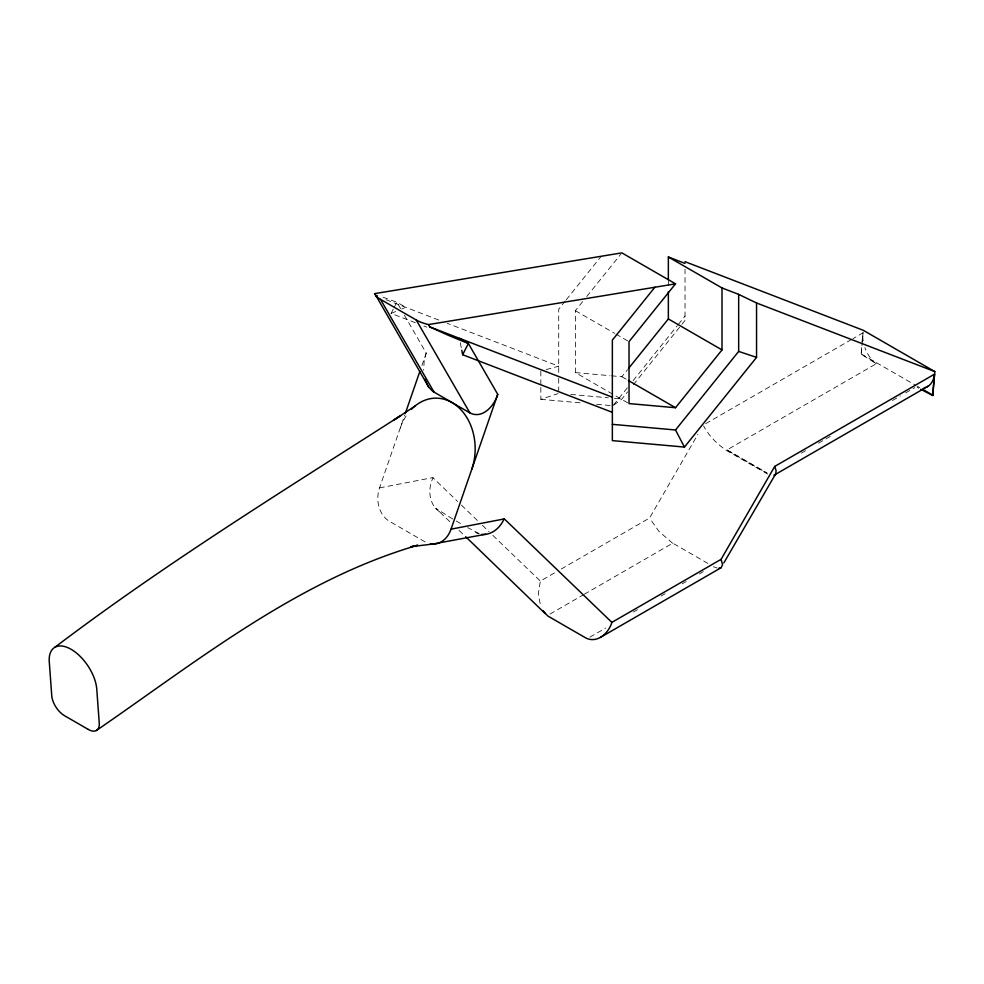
<?xml version="1.0" encoding="UTF-8"?>
<svg xmlns="http://www.w3.org/2000/svg" width="984" height="984" viewBox="0 0 984 984"><rect width="100%" height="100%" fill="white"/><g stroke="black" fill="none" stroke-linecap="round" stroke-linejoin="round"><path stroke-width="0.74" stroke-dasharray="4.92 3.69" d="M727.065 449.873L767.016 472.935A18.179 14.846 -60 0 1 764.802 471.939L729.033 451.299A18.179 14.846 -60 0 1 727.065 449.873L876.252 363.748L861.197 354.203L861.701 345.605M861.197 354.203L863.275 330.292M862.009 341.928L862.968 332.875L852.993 338.644M554.509 572.909L540.351 581.089L538.285 593.992L540.696 606.328M404.338 315.138L426.22 353.047L424.153 361.411L423.649 370.181M425.162 541.938L389.406 521.286A25.289 19.594 -90 0 1 379.517 487.879L404.731 415.088M421.915 365.482L426.22 353.047M415.383 322.752L391.128 313.416L393.674 308.423M394.313 307.18L396.847 302.186L405.789 307.34L401.792 309.001M561.212 569.035L649.551 518.039L697.877 434.338M565.333 300.932L558.715 309.161L558.715 376.774M566.267 299.763L601.236 256.258M627.706 402.837L575.369 372.616L575.369 310.673L582.971 301.239M586.759 296.516L620.916 254.044M611.371 375.814L621.863 376.749L627.558 369.664M627.349 387.831L612.921 405.765L596.402 404.289M633.118 380.66L677.336 325.642M678.296 324.449L685.024 316.085M613.795 405.113L621.863 399.012L627.607 391.866M633.352 384.732L685.024 320.44L685.024 269.235M705.7 423.673L851.738 339.357M801.345 453.12L806.622 450.069M818.504 443.206L830.385 436.355M892.439 400.525L900.36 395.949M905.637 392.899L914.874 387.573M549.995 614.053L582.958 595.025M584.275 594.262L672.625 543.254A18.179 10.492 0 0 1 674.889 544.361L708.418 563.721M589.945 637.115L605.763 627.976M633.45 611.999L637.411 609.711M661.15 596.009L665.098 593.721M682.244 583.819L686.205 581.544M699.39 573.93L703.339 571.643M391.128 313.416L396.466 311.215M540.831 387.413L540.831 399.332L557.965 393.612M546.169 369.59L558.715 366.208L447.24 323.293M379.517 487.879L432.825 477.621L457.597 501.459M575.369 372.616L609.871 375.679M570.745 394.449L608.333 397.807M614.348 398.336L621.863 399.012M540.831 399.332L581.384 402.948M717.078 567.989L713.4 566.698M479.171 533.574L467.683 527.633M386.011 299.726L440.094 320.55M423.932 326.048L426.785 327.143M767.618 474.042L728.418 451.656C718.209 445.322 709.279 436.502 703.56 425.887M918.736 388.2L917.211 387.364M861.48 354.043L915.796 385.396M917.113 386.159L919.769 387.684M575.369 310.673L614.631 333.33M615.935 334.093L627.706 340.894M621.863 376.749L627.103 379.775M452.714 518.998L435.801 508.31L451.287 523.033M456.256 521.04L463.71 525.333M672.625 543.254L658.911 531.372L649.551 518.039M459.036 530.401L464.559 535.653M461.41 505.124L478.568 521.631M482.381 525.296L489.048 531.717M492.861 535.382L540.351 581.089M400.599 308.668L396.847 302.186L383.772 297.488A105.091 7.774 27 0 0 381.448 296.774M460.315 342.789L461.484 348.754M668.357 281.166L668.357 285.692M558.715 378.274L558.715 393.366M540.831 371.042L540.831 385.925M876.252 363.748A25.289 16.519 67.6 0 1 864.862 347.61M863.177 340.894A25.289 16.519 67.6 0 1 862.968 332.875M439.737 511.84A25.781 20.775 -75.7 0 1 433.046 477.744M478.777 533.808A25.781 20.775 -75.7 0 1 475.506 532.504M400.23 428.077A50.578 39.175 -90 0 1 407.733 413.711"/><path stroke-width="1.48" d="M920.778 389.295L932.721 395.494L934.505 374.178L774.728 466.416L721.087 559.33L611.876 622.38C608.961 632.392 598.432 642.884 587.3 638.641A20.516 11.845 0 0 1 585.062 637.521L549.293 616.87A20.516 11.845 0 0 1 547.35 615.578L542.861 610.523M932.721 395.494L934.8 371.583L863.275 330.292L685.024 261.683M405.236 413.649L419.836 371.485M430.402 543.881A25.289 19.594 -90 0 0 451.041 529.171L497.744 394.35L468.384 343.478L459.442 338.312M497.744 394.35C494.472 405.531 482.566 419.492 469.872 412.886L432.862 391.423L428.815 387.278L425.728 381.288M612.356 412.333L462.652 354.72L468.384 343.478L453.538 337.487A117.145 8.659 27 0 1 446.428 334.449L429.762 326.897L428.434 324.585L426.207 323.994A19.274 6.74 14.7 0 1 416.171 319.972L380.464 299.32L434.104 392.235M723.83 562.909L775.761 473.734L776.093 470.696L774.728 466.416M775.49 474.165L774.74 474.817L928.416 386.036M654.877 287.23L612.356 340.132L612.356 440.623L684.458 447.068L756.548 357.377L756.548 302.974L738.664 294.376L722.01 287.955L668.357 256.984L668.357 279.653M380.402 299.32A19.274 6.74 14.7 0 1 375.224 294.523L374.781 293.613L621.863 252.863L675.516 283.835L629.022 341.645L629.022 403.588L675.516 407.72L722.01 349.91L722.01 287.955M628.505 368.483L668.357 318.939L668.357 291.744M612.356 424.338L675.516 429.983L738.664 351.411L738.664 294.376M54.87 647.288C165.546 563.402 283.822 490.487 400.623 415.629L394.043 419.959L414.817 406.183M96.457 730.46C197.698 660.817 298.054 580.08 417.757 545.234L412.001 546.44M774.74 474.817L773.904 475.161M600.4 637.423L721.161 567.694L722.527 564.681L721.087 559.33M721.038 567.768L718.849 568.223M451.041 529.171L504.349 518.912L611.876 622.38M485.776 534.25L432.308 544.115L410.562 546.735M428.434 324.585L675.516 283.835M377.475 295.815L376.946 295.766A45.658 3.37 27 0 0 376.097 295.913M738.664 351.411L756.548 357.377M668.357 256.984L685.024 263.404M756.548 302.974L934.8 371.583M429.762 326.897L612.356 397.179M922.414 389.221L933.016 395.334M668.357 318.939L722.01 349.91M628.407 380.525L675.516 407.72M465.666 536.698L545.259 613.635M428.815 387.278L374.781 293.613M416.232 319.96L469.872 412.886M675.516 429.983L684.458 447.068M425.629 381.005L425.076 379.258M461.779 350.243L462.652 354.72M504.128 518.789A25.781 20.775 -75.7 0 1 481.656 534.373M934.505 374.178A25.289 16.519 67.6 0 1 924.111 387.868M411.57 409.184A50.578 39.175 -90 0 1 459.983 408.741A50.578 39.175 -90 0 1 471.754 469.38M88.351 729.464L64.6 715.749A16.79 8.881 56.1 0 1 51.758 695.774L49.274 661.814A33.591 17.761 56.1 0 1 71.106 649.305A33.591 17.761 56.1 0 1 96.776 689.243L99.261 723.203A16.79 8.881 56.1 0 1 88.351 729.464"/></g></svg>
